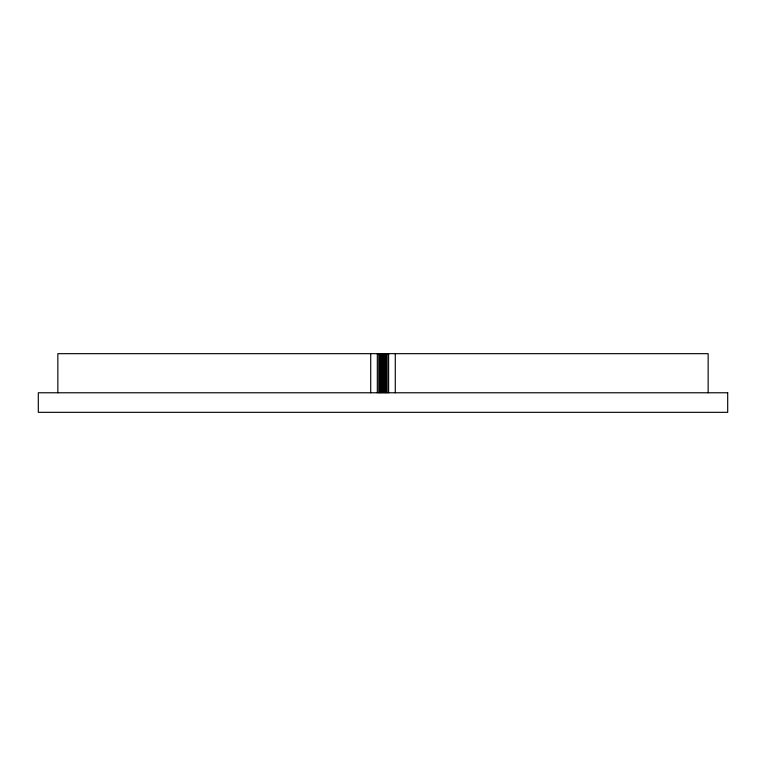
<?xml version="1.0" encoding="UTF-8"?>
<svg xmlns="http://www.w3.org/2000/svg" width="766" height="766" viewBox="0 0 766 766"><rect width="100%" height="100%" fill="white"/><g stroke="black" fill="none" stroke-linecap="round" stroke-linejoin="round"><path stroke-width="1.15" d="M708.148 392.776L708.148 353.672L57.852 353.672L57.852 392.776M395.285 353.672L395.285 392.776M388.611 353.672L388.611 392.776M387.156 353.672L387.156 392.776M386.227 353.672L386.227 392.776M385.193 353.672L385.193 392.776M384.101 353.672L384.101 392.776M382.971 353.672L382.971 392.776M381.832 353.672L381.832 392.776M380.74 353.672L380.74 392.776M379.706 353.672L379.706 392.776M378.777 353.672L378.777 392.776M377.322 353.672L377.322 392.776M370.715 353.672L370.715 392.776M727.7 392.776L38.3 392.776L38.3 412.328L727.7 412.328L727.7 392.776"/></g></svg>
